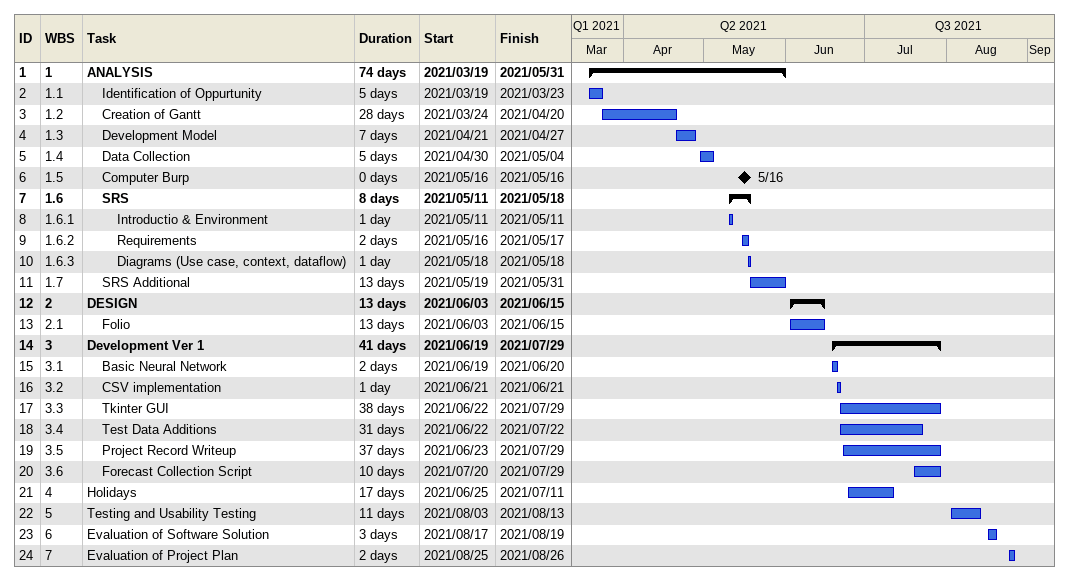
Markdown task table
| ID | WBS | Task | Duration | Start | Finish |
|---|---|---|---|---|---|
| 1 | 1 | **ANALYSIS** | 74d | 2021-03-19 | 2021-05-31 |
| 2 | 1.1 | Identification of Oppurtunity | 5d | 2021-03-19 | 2021-03-23 |
| 3 | 1.2 | Creation of Gantt | 28d | 2021-03-24 | 2021-04-20 |
| 4 | 1.3 | Development Model | 7d | 2021-04-21 | 2021-04-27 |
| 5 | 1.4 | Data Collection | 5d | 2021-04-30 | 2021-05-04 |
| 6 | 1.5 | Computer Burp | 0d | 2021-05-16 | 2021-05-16 |
| 7 | 1.6 | **SRS** | 8d | 2021-05-11 | 2021-05-18 |
| 8 | 1.6.1 | Introductio & Environment | 1d | 2021-05-11 | 2021-05-11 |
| 9 | 1.6.2 | Requirements | 2d | 2021-05-16 | 2021-05-17 |
| 10 | 1.6.3 | Diagrams (Use case, context, dataflow) | 1d | 2021-05-18 | 2021-05-18 |
| 11 | 1.7 | SRS Additional | 13d | 2021-05-19 | 2021-05-31 |
| 12 | 2 | **DESIGN** | 13d | 2021-06-03 | 2021-06-15 |
| 13 | 2.1 | Folio | 13d | 2021-06-03 | 2021-06-15 |
| 14 | 3 | **Development Ver 1** | 41d | 2021-06-19 | 2021-07-29 |
| 15 | 3.1 | Basic Neural Network | 2d | 2021-06-19 | 2021-06-20 |
| 16 | 3.2 | CSV implementation | 1d | 2021-06-21 | 2021-06-21 |
| 17 | 3.3 | Tkinter GUI | 38d | 2021-06-22 | 2021-07-29 |
| 18 | 3.4 | Test Data Additions | 31d | 2021-06-22 | 2021-07-22 |
| 19 | 3.5 | Project Record Writeup | 37d | 2021-06-23 | 2021-07-29 |
| 20 | 3.6 | Forecast Collection Script | 10d | 2021-07-20 | 2021-07-29 |
| 21 | 4 | Holidays | 17d | 2021-06-25 | 2021-07-11 |
| 22 | 5 | Testing and Usability Testing | 11d | 2021-08-03 | 2021-08-13 |
| 23 | 6 | Evaluation of Software Solution | 3d | 2021-08-17 | 2021-08-19 |
| 24 | 7 | Evaluation of Project Plan | 2d | 2021-08-25 | 2021-08-26 |
